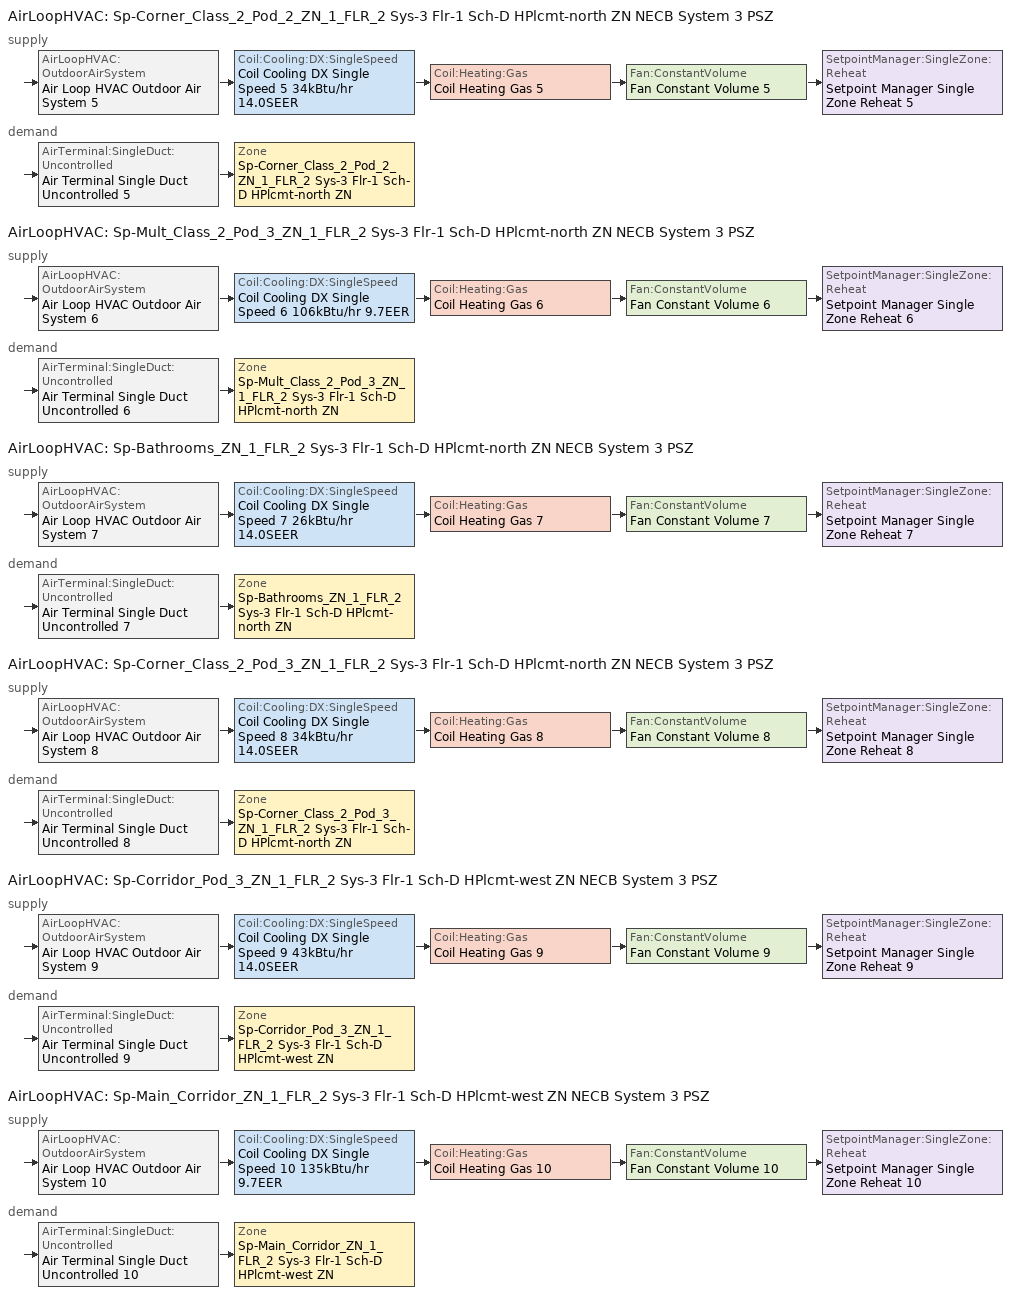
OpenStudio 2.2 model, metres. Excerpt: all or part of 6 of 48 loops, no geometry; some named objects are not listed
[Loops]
AirLoopHVAC 'Sp-Corner_Class_2_Pod_2_ZN_1_FLR_2 Sys-3 Flr-1 Sch-D HPlcmt-north ZN NECB System 3 PSZ'
 supply: AirLoopHVAC:OutdoorAirSystem 'Air Loop HVAC Outdoor Air System 5' > Coil:Cooling:DX:SingleSpeed 'Coil Cooling DX Single Speed 5 34kBtu/hr 14.0SEER' > Coil:Heating:Gas 'Coil Heating Gas 5' > Fan:ConstantVolume 'Fan Constant Volume 5' > SetpointManager:SingleZone:Reheat 'Setpoint Manager Single Zone Reheat 5'
 demand: AirTerminal:SingleDuct:Uncontrolled 'Air Terminal Single Duct Uncontrolled 5' > Zone 'Sp-Corner_Class_2_Pod_2_ZN_1_FLR_2 Sys-3 Flr-1 Sch-D HPlcmt-north ZN'
AirLoopHVAC 'Sp-Mult_Class_2_Pod_3_ZN_1_FLR_2 Sys-3 Flr-1 Sch-D HPlcmt-north ZN NECB System 3 PSZ'
 supply: AirLoopHVAC:OutdoorAirSystem 'Air Loop HVAC Outdoor Air System 6' > Coil:Cooling:DX:SingleSpeed 'Coil Cooling DX Single Speed 6 106kBtu/hr 9.7EER' > Coil:Heating:Gas 'Coil Heating Gas 6' > Fan:ConstantVolume 'Fan Constant Volume 6' > SetpointManager:SingleZone:Reheat 'Setpoint Manager Single Zone Reheat 6'
 demand: AirTerminal:SingleDuct:Uncontrolled 'Air Terminal Single Duct Uncontrolled 6' > Zone 'Sp-Mult_Class_2_Pod_3_ZN_1_FLR_2 Sys-3 Flr-1 Sch-D HPlcmt-north ZN'
AirLoopHVAC 'Sp-Bathrooms_ZN_1_FLR_2 Sys-3 Flr-1 Sch-D HPlcmt-north ZN NECB System 3 PSZ'
 supply: AirLoopHVAC:OutdoorAirSystem 'Air Loop HVAC Outdoor Air System 7' > Coil:Cooling:DX:SingleSpeed 'Coil Cooling DX Single Speed 7 26kBtu/hr 14.0SEER' > Coil:Heating:Gas 'Coil Heating Gas 7' > Fan:ConstantVolume 'Fan Constant Volume 7' > SetpointManager:SingleZone:Reheat 'Setpoint Manager Single Zone Reheat 7'
 demand: AirTerminal:SingleDuct:Uncontrolled 'Air Terminal Single Duct Uncontrolled 7' > Zone 'Sp-Bathrooms_ZN_1_FLR_2 Sys-3 Flr-1 Sch-D HPlcmt-north ZN'
AirLoopHVAC 'Sp-Corner_Class_2_Pod_3_ZN_1_FLR_2 Sys-3 Flr-1 Sch-D HPlcmt-north ZN NECB System 3 PSZ'
 supply: AirLoopHVAC:OutdoorAirSystem 'Air Loop HVAC Outdoor Air System 8' > Coil:Cooling:DX:SingleSpeed 'Coil Cooling DX Single Speed 8 34kBtu/hr 14.0SEER' > Coil:Heating:Gas 'Coil Heating Gas 8' > Fan:ConstantVolume 'Fan Constant Volume 8' > SetpointManager:SingleZone:Reheat 'Setpoint Manager Single Zone Reheat 8'
 demand: AirTerminal:SingleDuct:Uncontrolled 'Air Terminal Single Duct Uncontrolled 8' > Zone 'Sp-Corner_Class_2_Pod_3_ZN_1_FLR_2 Sys-3 Flr-1 Sch-D HPlcmt-north ZN'
AirLoopHVAC 'Sp-Corridor_Pod_3_ZN_1_FLR_2 Sys-3 Flr-1 Sch-D HPlcmt-west ZN NECB System 3 PSZ'
 supply: AirLoopHVAC:OutdoorAirSystem 'Air Loop HVAC Outdoor Air System 9' > Coil:Cooling:DX:SingleSpeed 'Coil Cooling DX Single Speed 9 43kBtu/hr 14.0SEER' > Coil:Heating:Gas 'Coil Heating Gas 9' > Fan:ConstantVolume 'Fan Constant Volume 9' > SetpointManager:SingleZone:Reheat 'Setpoint Manager Single Zone Reheat 9'
 demand: AirTerminal:SingleDuct:Uncontrolled 'Air Terminal Single Duct Uncontrolled 9' > Zone 'Sp-Corridor_Pod_3_ZN_1_FLR_2 Sys-3 Flr-1 Sch-D HPlcmt-west ZN'
AirLoopHVAC 'Sp-Main_Corridor_ZN_1_FLR_2 Sys-3 Flr-1 Sch-D HPlcmt-west ZN NECB System 3 PSZ'
 supply: AirLoopHVAC:OutdoorAirSystem 'Air Loop HVAC Outdoor Air System 10' > Coil:Cooling:DX:SingleSpeed 'Coil Cooling DX Single Speed 10 135kBtu/hr 9.7EER' > Coil:Heating:Gas 'Coil Heating Gas 10' > Fan:ConstantVolume 'Fan Constant Volume 10' > SetpointManager:SingleZone:Reheat 'Setpoint Manager Single Zone Reheat 10'
 demand: AirTerminal:SingleDuct:Uncontrolled 'Air Terminal Single Duct Uncontrolled 10' > Zone 'Sp-Main_Corridor_ZN_1_FLR_2 Sys-3 Flr-1 Sch-D HPlcmt-west ZN'
[Sizing:Zone] Zone Cooling Design Supply Air Temperature Input Method=SupplyAirTemperature; Zone Cooling Design Supply Air Temperature {C}=13; Zone Cooling Design Supply Air Temperature Difference {deltaC}=11.11; Zone Heating Design Supply Air Temperature Input Method=SupplyAirTemperature; Zone Heating Design Supply Air Temperature {C}=43; Zone Heating Design Supply Air Temperature Difference {deltaC}=11.11; Zone Cooling Design Supply Air Humidity Ratio {kg-H2O/kg-air}=0.0085; Zone Heating Design Supply Air Humidity Ratio {kg-H2O/kg-air}=0.008; Zone Heating Sizing Factor=1.3; Zone Cooling Sizing Factor=1.1; Cooling Design Air Flow Method=DesignDay; Heating Design Air Flow Method=DesignDay; Account for Dedicated Outdoor Air System=No; Dedicated Outdoor Air System Control Strategy=NeutralSupplyAir; Dedicated Outdoor Air Low Setpoint Temperature for Design {C}=autosize; Dedicated Outdoor Air High Setpoint Temperature for Design {C}=autosize
Sp-Corner_Class_2_Pod_2_ZN_1_FLR_2 Sys-3 Flr-1 Sch-D HPlcmt-north ZN; Sp-Mult_Class_2_Pod_3_ZN_1_FLR_2 Sys-3 Flr-1 Sch-D HPlcmt-north ZN; Sp-Bathrooms_ZN_1_FLR_2 Sys-3 Flr-1 Sch-D HPlcmt-north ZN; Sp-Corner_Class_2_Pod_3_ZN_1_FLR_2 Sys-3 Flr-1 Sch-D HPlcmt-north ZN; Sp-Corridor_Pod_3_ZN_1_FLR_2 Sys-3 Flr-1 Sch-D HPlcmt-west ZN; Sp-Main_Corridor_ZN_1_FLR_2 Sys-3 Flr-1 Sch-D HPlcmt-west ZN
[Zone equipment]
Sp-Corner_Class_2_Pod_2_ZN_1_FLR_2 Sys-3 Flr-1 Sch-D HPlcmt-north ZN: Air Terminal Single Duct Uncontrolled 5, Zone HVAC Baseboard Convective Water 5
Sp-Mult_Class_2_Pod_3_ZN_1_FLR_2 Sys-3 Flr-1 Sch-D HPlcmt-north ZN: Air Terminal Single Duct Uncontrolled 6, Zone HVAC Baseboard Convective Water 6
Sp-Bathrooms_ZN_1_FLR_2 Sys-3 Flr-1 Sch-D HPlcmt-north ZN: Air Terminal Single Duct Uncontrolled 7, Zone HVAC Baseboard Convective Water 7
Sp-Corner_Class_2_Pod_3_ZN_1_FLR_2 Sys-3 Flr-1 Sch-D HPlcmt-north ZN: Air Terminal Single Duct Uncontrolled 8, Zone HVAC Baseboard Convective Water 8
Sp-Corridor_Pod_3_ZN_1_FLR_2 Sys-3 Flr-1 Sch-D HPlcmt-west ZN: Air Terminal Single Duct Uncontrolled 9, Zone HVAC Baseboard Convective Water 9
Sp-Main_Corridor_ZN_1_FLR_2 Sys-3 Flr-1 Sch-D HPlcmt-west ZN: Air Terminal Single Duct Uncontrolled 10, Zone HVAC Baseboard Convective Water 10
[AirLoopHVAC] Design Supply Air Flow Rate {m3/s}=AutoSize
Name | Availability Schedule | Availability Manager
Sp-Corner_Class_2_Pod_2_ZN_1_FLR_2 Sys-3 Flr-1 Sch-D HPlcmt-north ZN NECB System 3 PSZ | Sp-Corner_Class_2_Pod_2_ZN_1_FLR_2 Sys-3 Flr-1 Sch-D HPlcmt-north ZN NECB System 3 PSZ Occ Sch | Availability Manager Night Cycle 14
Sp-Mult_Class_2_Pod_3_ZN_1_FLR_2 Sys-3 Flr-1 Sch-D HPlcmt-north ZN NECB System 3 PSZ | Sp-Mult_Class_2_Pod_3_ZN_1_FLR_2 Sys-3 Flr-1 Sch-D HPlcmt-north ZN NECB System 3 PSZ Occ Sch | Availability Manager Night Cycle 43
Sp-Bathrooms_ZN_1_FLR_2 Sys-3 Flr-1 Sch-D HPlcmt-north ZN NECB System 3 PSZ | Sp-Bathrooms_ZN_1_FLR_2 Sys-3 Flr-1 Sch-D HPlcmt-north ZN NECB System 3 PSZ Occ Sch | Availability Manager Night Cycle 3
Sp-Corner_Class_2_Pod_3_ZN_1_FLR_2 Sys-3 Flr-1 Sch-D HPlcmt-north ZN NECB System 3 PSZ | Sp-Corner_Class_2_Pod_3_ZN_1_FLR_2 Sys-3 Flr-1 Sch-D HPlcmt-north ZN NECB System 3 PSZ Occ Sch | Availability Manager Night Cycle 16
Sp-Corridor_Pod_3_ZN_1_FLR_2 Sys-3 Flr-1 Sch-D HPlcmt-west ZN NECB System 3 PSZ | Sp-Corridor_Pod_3_ZN_1_FLR_2 Sys-3 Flr-1 Sch-D HPlcmt-west ZN NECB System 3 PSZ Occ Sch | Availability Manager Night Cycle 22
Sp-Main_Corridor_ZN_1_FLR_2 Sys-3 Flr-1 Sch-D HPlcmt-west ZN NECB System 3 PSZ | Sp-Main_Corridor_ZN_1_FLR_2 Sys-3 Flr-1 Sch-D HPlcmt-west ZN NECB System 3 PSZ Occ Sch | Availability Manager Night Cycle 29
[Sizing:System] Type of Load to Size On=Sensible; Design Outdoor Air Flow Rate {m3/s}=Autosize; Minimum System Air Flow Ratio=1; Preheat Design Temperature {C}=7; Preheat Design Humidity Ratio {kg-H2O/kg-Air}=0.008; Precool Design Temperature {C}=13; Precool Design Humidity Ratio {kg-H2O/kg-Air}=0.008; Central Cooling Design Supply Air Temperature {C}=13; Central Heating Design Supply Air Temperature {C}=43; Sizing Option=NonCoincident; 100% Outdoor Air in Cooling=No; 100% Outdoor Air in Heating=No; Central Cooling Design Supply Air Humidity Ratio {kg-H2O/kg-Air}=0.0085; Central Heating Design Supply Air Humidity Ratio {kg-H2O/kg-Air}=0.008; Cooling Design Air Flow Method=DesignDay; Cooling Design Air Flow Rate {m3/s}=0; Heating Design Air Flow Method=DesignDay; Heating Design Air Flow Rate {m3/s}=0; System Outdoor Air Method=ZoneSum; Zone Maximum Outdoor Air Fraction=1; Cooling Supply Air Flow Rate Per Floor Area {m3/s-m2}=0.00996765; Cooling Fraction of Autosized Cooling Supply Air Flow Rate=1; Cooling Supply Air Flow Rate Per Unit Cooling Capacity {m3/s-W}=3.94755e-05; Heating Supply Air Flow Rate Per Floor Area {m3/s-m2}=0.00996765; Heating Fraction of Autosized Heating Supply Air Flow Rate=1; Heating Fraction of Autosized Cooling Supply Air Flow Rate=1; Heating Supply Air Flow Rate Per Unit Heating Capacity {m3/s-W}=3.15882e-05; Cooling Design Capacity Method=CoolingDesignCapacity; Cooling Design Capacity {W}=autosize; Cooling Design Capacity Per Floor Area {W/m2}=234.7; Fraction of Autosized Cooling Design Capacity=1; Heating Design Capacity Method=HeatingDesignCapacity; Heating Design Capacity {W}=autosize; Heating Design Capacity Per Floor Area {W/m2}=157; Fraction of Autosized Heating Design Capacity=1; Central Cooling Capacity Control Method=OnOff
Sp-Corner_Class_2_Pod_2_ZN_1_FLR_2 Sys-3 Flr-1 Sch-D HPlcmt-north ZN NECB System 3 PSZ; Sp-Mult_Class_2_Pod_3_ZN_1_FLR_2 Sys-3 Flr-1 Sch-D HPlcmt-north ZN NECB System 3 PSZ; Sp-Bathrooms_ZN_1_FLR_2 Sys-3 Flr-1 Sch-D HPlcmt-north ZN NECB System 3 PSZ; Sp-Corner_Class_2_Pod_3_ZN_1_FLR_2 Sys-3 Flr-1 Sch-D HPlcmt-north ZN NECB System 3 PSZ; Sp-Corridor_Pod_3_ZN_1_FLR_2 Sys-3 Flr-1 Sch-D HPlcmt-west ZN NECB System 3 PSZ; Sp-Main_Corridor_ZN_1_FLR_2 Sys-3 Flr-1 Sch-D HPlcmt-west ZN NECB System 3 PSZ
[Fan:ConstantVolume] Availability Schedule=Always On Discrete; Fan Efficiency=0.39975; Pressure Rise {Pa}=640; Maximum Flow Rate {m3/s}=AutoSize; Motor Efficiency=0.615
Fan Constant Volume 5; Fan Constant Volume 6; Fan Constant Volume 7; Fan Constant Volume 8; Fan Constant Volume 9; Fan Constant Volume 10
[Coil:Heating:Gas] Availability Schedule=Always On Discrete; Gas Burner Efficiency=0.8; Nominal Capacity {W}=AutoSize; Parasitic Electric Load {W}=0; Parasitic Gas Load {W}=0
Coil Heating Gas 5; Coil Heating Gas 6; Coil Heating Gas 7; Coil Heating Gas 8; Coil Heating Gas 9; Coil Heating Gas 10
[Coil:Cooling:DX:SingleSpeed] Availability Schedule=Always On Discrete; Rated Total Cooling Capacity {W}=autosize; Rated Sensible Heat Ratio=autosize; Rated Air Flow Rate {m3/s}=autosize; Rated Evaporator Fan Power Per Volume Flow Rate {W/(m3/s)}=773.3; Condenser Type=AirCooled; Evaporative Condenser Effectiveness=0; Evaporative Condenser Air Flow Rate {m3/s}=Autosize; Evaporative Condenser Pump Rated Power Consumption {W}=Autosize; Crankcase Heater Capacity {W}=0; Maximum Outdoor Dry-Bulb Temperature for Crankcase Heater Operation {C}=0; Basin Heater Capacity {W/K}=0; Basin Heater Setpoint Temperature {C}=10
Name | Rated COP {W/W} | Total Cooling Capacity Function of Temperature Curve | Total Cooling Capacity Function of Flow Fraction Curve | Energy Input Ratio Function of Temperature Curve | Energy Input Ratio Function of Flow Fraction Curve | Part Load Fraction Correlation Curve
Coil Cooling DX Single Speed 5 34kBtu/hr 14.0SEER | 3.8248 | DXCOOL-NECB2011-REF-CAPFT 41 | DXCOOL-NECB2011-REF-CAPFFLOW 41 | DXCOOL-NECB2011-REF-COOLEIRFT 41 | DXCOOL-NECB2011-REF-COOLEIRFFLOW 41 | DXCOOL-NECB2011-REF-COOLPLFFPLR 41
Coil Cooling DX Single Speed 6 106kBtu/hr 9.7EER | 3.35922 | DXCOOL-NECB2011-REF-CAPFT 42 | DXCOOL-NECB2011-REF-CAPFFLOW 42 | DXCOOL-NECB2011-REF-COOLEIRFT 42 | DXCOOL-NECB2011-REF-COOLEIRFFLOW 42 | DXCOOL-NECB2011-REF-COOLPLFFPLR 42
Coil Cooling DX Single Speed 7 26kBtu/hr 14.0SEER | 3.8248 | DXCOOL-NECB2011-REF-CAPFT 43 | DXCOOL-NECB2011-REF-CAPFFLOW 43 | DXCOOL-NECB2011-REF-COOLEIRFT 43 | DXCOOL-NECB2011-REF-COOLEIRFFLOW 43 | DXCOOL-NECB2011-REF-COOLPLFFPLR 43
Coil Cooling DX Single Speed 8 34kBtu/hr 14.0SEER | 3.8248 | DXCOOL-NECB2011-REF-CAPFT 44 | DXCOOL-NECB2011-REF-CAPFFLOW 44 | DXCOOL-NECB2011-REF-COOLEIRFT 44 | DXCOOL-NECB2011-REF-COOLEIRFFLOW 44 | DXCOOL-NECB2011-REF-COOLPLFFPLR 44
Coil Cooling DX Single Speed 9 43kBtu/hr 14.0SEER | 3.8248 | DXCOOL-NECB2011-REF-CAPFT 45 | DXCOOL-NECB2011-REF-CAPFFLOW 45 | DXCOOL-NECB2011-REF-COOLEIRFT 45 | DXCOOL-NECB2011-REF-COOLEIRFFLOW 45 | DXCOOL-NECB2011-REF-COOLPLFFPLR 45
Coil Cooling DX Single Speed 10 135kBtu/hr 9.7EER | 3.38109 | DXCOOL-NECB2011-REF-CAPFT 1 | DXCOOL-NECB2011-REF-CAPFFLOW 1 | DXCOOL-NECB2011-REF-COOLEIRFT 1 | DXCOOL-NECB2011-REF-COOLEIRFFLOW 1 | DXCOOL-NECB2011-REF-COOLPLFFPLR 1
[Controller:OutdoorAir] Minimum Outdoor Air Flow Rate {m3/s}=0; Maximum Outdoor Air Flow Rate {m3/s}=Autosize; Economizer Control Action Type=ModulateFlow; Lockout Type=NoLockout; Minimum Limit Type=FixedMinimum; High Humidity Control=No; Heat Recovery Bypass Control Type=BypassWhenWithinEconomizerLimits
Name | Economizer Control Type | Economizer Maximum Limit Dry-Bulb Temperature {C} | Economizer Maximum Limit Enthalpy {J/kg} | Economizer Minimum Limit Dry-Bulb Temperature {C} | Minimum Outdoor Air Schedule | Controller Mechanical Ventilation
Controller Outdoor Air 5 | NoEconomizer | 28 | 64000 | -100 | Sp-Corner_Class_2_Pod_2_ZN_1_FLR_2 Sys-3 Flr-1 Sch-D HPlcmt-north ZN NECB System 3 PSZ Occ Sch | Controller Mechanical Ventilation 5
Controller Outdoor Air 6 | DifferentialEnthalpy |  |  |  | Sp-Mult_Class_2_Pod_3_ZN_1_FLR_2 Sys-3 Flr-1 Sch-D HPlcmt-north ZN NECB System 3 PSZ Occ Sch | Controller Mechanical Ventilation 6
Controller Outdoor Air 7 | NoEconomizer | 28 | 64000 | -100 | Sp-Bathrooms_ZN_1_FLR_2 Sys-3 Flr-1 Sch-D HPlcmt-north ZN NECB System 3 PSZ Occ Sch | Controller Mechanical Ventilation 7
Controller Outdoor Air 8 | NoEconomizer | 28 | 64000 | -100 | Sp-Corner_Class_2_Pod_3_ZN_1_FLR_2 Sys-3 Flr-1 Sch-D HPlcmt-north ZN NECB System 3 PSZ Occ Sch | Controller Mechanical Ventilation 8
Controller Outdoor Air 9 | NoEconomizer | 28 | 64000 | -100 | Sp-Corridor_Pod_3_ZN_1_FLR_2 Sys-3 Flr-1 Sch-D HPlcmt-west ZN NECB System 3 PSZ Occ Sch | Controller Mechanical Ventilation 9
Controller Outdoor Air 10 | DifferentialEnthalpy |  |  |  | Sp-Main_Corridor_ZN_1_FLR_2 Sys-3 Flr-1 Sch-D HPlcmt-west ZN NECB System 3 PSZ Occ Sch | Controller Mechanical Ventilation 10
[Controller:MechanicalVentilation] Availability Schedule=Always On Discrete; System Outdoor Air Method=ZoneSum
Controller Mechanical Ventilation 5; Controller Mechanical Ventilation 6; Controller Mechanical Ventilation 7; Controller Mechanical Ventilation 8; Controller Mechanical Ventilation 9; Controller Mechanical Ventilation 10
[AirLoopHVAC:OutdoorAirSystem]
Name | Controller
Air Loop HVAC Outdoor Air System 5 | Controller Outdoor Air 5
Air Loop HVAC Outdoor Air System 6 | Controller Outdoor Air 6
Air Loop HVAC Outdoor Air System 7 | Controller Outdoor Air 7
Air Loop HVAC Outdoor Air System 8 | Controller Outdoor Air 8
Air Loop HVAC Outdoor Air System 9 | Controller Outdoor Air 9
Air Loop HVAC Outdoor Air System 10 | Controller Outdoor Air 10
[SetpointManager:SingleZone:Reheat] Minimum Supply Air Temperature {C}=13; Maximum Supply Air Temperature {C}=43
Name | Control Zone
Setpoint Manager Single Zone Reheat 5 | Sp-Corner_Class_2_Pod_2_ZN_1_FLR_2 Sys-3 Flr-1 Sch-D HPlcmt-north ZN
Setpoint Manager Single Zone Reheat 6 | Sp-Mult_Class_2_Pod_3_ZN_1_FLR_2 Sys-3 Flr-1 Sch-D HPlcmt-north ZN
Setpoint Manager Single Zone Reheat 7 | Sp-Bathrooms_ZN_1_FLR_2 Sys-3 Flr-1 Sch-D HPlcmt-north ZN
Setpoint Manager Single Zone Reheat 8 | Sp-Corner_Class_2_Pod_3_ZN_1_FLR_2 Sys-3 Flr-1 Sch-D HPlcmt-north ZN
Setpoint Manager Single Zone Reheat 9 | Sp-Corridor_Pod_3_ZN_1_FLR_2 Sys-3 Flr-1 Sch-D HPlcmt-west ZN
Setpoint Manager Single Zone Reheat 10 | Sp-Main_Corridor_ZN_1_FLR_2 Sys-3 Flr-1 Sch-D HPlcmt-west ZN
[AirTerminal:SingleDuct:Uncontrolled] Availability Schedule=Always On Discrete; Maximum Air Flow Rate {m3/s}=AutoSize
Air Terminal Single Duct Uncontrolled 5; Air Terminal Single Duct Uncontrolled 6; Air Terminal Single Duct Uncontrolled 7; Air Terminal Single Duct Uncontrolled 8; Air Terminal Single Duct Uncontrolled 9; Air Terminal Single Duct Uncontrolled 10
[AvailabilityManager:NightCycle] Control Type=CycleOnAny; Thermostat Tolerance {deltaC}=1; Cycling Run Time {s}=3600
Availability Manager Night Cycle 3; Availability Manager Night Cycle 14; Availability Manager Night Cycle 16; Availability Manager Night Cycle 22; Availability Manager Night Cycle 29; Availability Manager Night Cycle 43
[Schedule:Ruleset]
Name | Default Day Schedule | Summer Design Day Schedule | Winter Design Day Schedule
Sp-Bathrooms_ZN_1_FLR_2 Sys-3 Flr-1 Sch-D HPlcmt-north ZN NECB System 3 PSZ Occ Sch | Sp-Bathrooms_ZN_1_FLR_2 Sys-3 Flr-1 Sch-D HPlcmt-north ZN NECB System 3 PSZ Occ Sch Default | Sp-Bathrooms_ZN_1_FLR_2 Sys-3 Flr-1 Sch-D HPlcmt-north ZN NECB System 3 PSZ Occ Sch Summer Design Day | Sp-Bathrooms_ZN_1_FLR_2 Sys-3 Flr-1 Sch-D HPlcmt-north ZN NECB System 3 PSZ Occ Sch Winter Design Day
Sp-Corner_Class_2_Pod_2_ZN_1_FLR_2 Sys-3 Flr-1 Sch-D HPlcmt-north ZN NECB System 3 PSZ Occ Sch | Sp-Corner_Class_2_Pod_2_ZN_1_FLR_2 Sys-3 Flr-1 Sch-D HPlcmt-north ZN NECB System 3 PSZ Occ Sch Default | Sp-Corner_Class_2_Pod_2_ZN_1_FLR_2 Sys-3 Flr-1 Sch-D HPlcmt-north ZN NECB System 3 PSZ Occ Sch Summer Design Day | Sp-Corner_Class_2_Pod_2_ZN_1_FLR_2 Sys-3 Flr-1 Sch-D HPlcmt-north ZN NECB System 3 PSZ Occ Sch Winter Design Day
Sp-Corner_Class_2_Pod_3_ZN_1_FLR_2 Sys-3 Flr-1 Sch-D HPlcmt-north ZN NECB System 3 PSZ Occ Sch | Sp-Corner_Class_2_Pod_3_ZN_1_FLR_2 Sys-3 Flr-1 Sch-D HPlcmt-north ZN NECB System 3 PSZ Occ Sch Default | Sp-Corner_Class_2_Pod_3_ZN_1_FLR_2 Sys-3 Flr-1 Sch-D HPlcmt-north ZN NECB System 3 PSZ Occ Sch Summer Design Day | Sp-Corner_Class_2_Pod_3_ZN_1_FLR_2 Sys-3 Flr-1 Sch-D HPlcmt-north ZN NECB System 3 PSZ Occ Sch Winter Design Day
Sp-Corridor_Pod_3_ZN_1_FLR_2 Sys-3 Flr-1 Sch-D HPlcmt-west ZN NECB System 3 PSZ Occ Sch | Sp-Corridor_Pod_3_ZN_1_FLR_2 Sys-3 Flr-1 Sch-D HPlcmt-west ZN NECB System 3 PSZ Occ Sch Default | Sp-Corridor_Pod_3_ZN_1_FLR_2 Sys-3 Flr-1 Sch-D HPlcmt-west ZN NECB System 3 PSZ Occ Sch Summer Design Day | Sp-Corridor_Pod_3_ZN_1_FLR_2 Sys-3 Flr-1 Sch-D HPlcmt-west ZN NECB System 3 PSZ Occ Sch Winter Design Day
Sp-Main_Corridor_ZN_1_FLR_2 Sys-3 Flr-1 Sch-D HPlcmt-west ZN NECB System 3 PSZ Occ Sch | Sp-Main_Corridor_ZN_1_FLR_2 Sys-3 Flr-1 Sch-D HPlcmt-west ZN NECB System 3 PSZ Occ Sch Default | Sp-Main_Corridor_ZN_1_FLR_2 Sys-3 Flr-1 Sch-D HPlcmt-west ZN NECB System 3 PSZ Occ Sch Summer Design Day | Sp-Main_Corridor_ZN_1_FLR_2 Sys-3 Flr-1 Sch-D HPlcmt-west ZN NECB System 3 PSZ Occ Sch Winter Design Day
Sp-Mult_Class_2_Pod_3_ZN_1_FLR_2 Sys-3 Flr-1 Sch-D HPlcmt-north ZN NECB System 3 PSZ Occ Sch | Sp-Mult_Class_2_Pod_3_ZN_1_FLR_2 Sys-3 Flr-1 Sch-D HPlcmt-north ZN NECB System 3 PSZ Occ Sch Default | Sp-Mult_Class_2_Pod_3_ZN_1_FLR_2 Sys-3 Flr-1 Sch-D HPlcmt-north ZN NECB System 3 PSZ Occ Sch Summer Design Day | Sp-Mult_Class_2_Pod_3_ZN_1_FLR_2 Sys-3 Flr-1 Sch-D HPlcmt-north ZN NECB System 3 PSZ Occ Sch Winter Design Day
[Schedule:Day]
Sp-Bathrooms_ZN_1_FLR_2 Sys-3 Flr-1 Sch-D HPlcmt-north ZN NECB System 3 PSZ Occ Sch Default; Sp-Bathrooms_ZN_1_FLR_2 Sys-3 Flr-1 Sch-D HPlcmt-north ZN NECB System 3 PSZ Occ Sch Winter Design Day; Sp-Bathrooms_ZN_1_FLR_2 Sys-3 Flr-1 Sch-D HPlcmt-north ZN NECB System 3 PSZ Occ Sch Summer Design Day; Sp-Corner_Class_2_Pod_2_ZN_1_FLR_2 Sys-3 Flr-1 Sch-D HPlcmt-north ZN NECB System 3 PSZ Occ Sch Default; Sp-Corner_Class_2_Pod_2_ZN_1_FLR_2 Sys-3 Flr-1 Sch-D HPlcmt-north ZN NECB System 3 PSZ Occ Sch Winter Design Day; Sp-Corner_Class_2_Pod_2_ZN_1_FLR_2 Sys-3 Flr-1 Sch-D HPlcmt-north ZN NECB System 3 PSZ Occ Sch Summer Design Day; Sp-Corner_Class_2_Pod_3_ZN_1_FLR_2 Sys-3 Flr-1 Sch-D HPlcmt-north ZN NECB System 3 PSZ Occ Sch Default; Sp-Corner_Class_2_Pod_3_ZN_1_FLR_2 Sys-3 Flr-1 Sch-D HPlcmt-north ZN NECB System 3 PSZ Occ Sch Winter Design Day; Sp-Corner_Class_2_Pod_3_ZN_1_FLR_2 Sys-3 Flr-1 Sch-D HPlcmt-north ZN NECB System 3 PSZ Occ Sch Summer Design Day; Sp-Corridor_Pod_3_ZN_1_FLR_2 Sys-3 Flr-1 Sch-D HPlcmt-west ZN NECB System 3 PSZ Occ Sch Default; Sp-Corridor_Pod_3_ZN_1_FLR_2 Sys-3 Flr-1 Sch-D HPlcmt-west ZN NECB System 3 PSZ Occ Sch Winter Design Day; Sp-Corridor_Pod_3_ZN_1_FLR_2 Sys-3 Flr-1 Sch-D HPlcmt-west ZN NECB System 3 PSZ Occ Sch Summer Design Day; Sp-Main_Corridor_ZN_1_FLR_2 Sys-3 Flr-1 Sch-D HPlcmt-west ZN NECB System 3 PSZ Occ Sch Default; Sp-Main_Corridor_ZN_1_FLR_2 Sys-3 Flr-1 Sch-D HPlcmt-west ZN NECB System 3 PSZ Occ Sch Winter Design Day; Sp-Main_Corridor_ZN_1_FLR_2 Sys-3 Flr-1 Sch-D HPlcmt-west ZN NECB System 3 PSZ Occ Sch Summer Design Day; Sp-Mult_Class_2_Pod_3_ZN_1_FLR_2 Sys-3 Flr-1 Sch-D HPlcmt-north ZN NECB System 3 PSZ Occ Sch Default; Sp-Mult_Class_2_Pod_3_ZN_1_FLR_2 Sys-3 Flr-1 Sch-D HPlcmt-north ZN NECB System 3 PSZ Occ Sch Winter Design Day; Sp-Mult_Class_2_Pod_3_ZN_1_FLR_2 Sys-3 Flr-1 Sch-D HPlcmt-north ZN NECB System 3 PSZ Occ Sch Summer Design Day: 24, 0, 1
Sp-Bathrooms_ZN_1_FLR_2 Sys-3 Flr-1 Sch-D HPlcmt-north ZN NECB System 3 PSZ Occ Sch Monday; Sp-Bathrooms_ZN_1_FLR_2 Sys-3 Flr-1 Sch-D HPlcmt-north ZN NECB System 3 PSZ Occ Sch Tuesday; Sp-Bathrooms_ZN_1_FLR_2 Sys-3 Flr-1 Sch-D HPlcmt-north ZN NECB System 3 PSZ Occ Sch Wednesday; Sp-Bathrooms_ZN_1_FLR_2 Sys-3 Flr-1 Sch-D HPlcmt-north ZN NECB System 3 PSZ Occ Sch Thursday; Sp-Bathrooms_ZN_1_FLR_2 Sys-3 Flr-1 Sch-D HPlcmt-north ZN NECB System 3 PSZ Occ Sch Friday; Sp-Corner_Class_2_Pod_2_ZN_1_FLR_2 Sys-3 Flr-1 Sch-D HPlcmt-north ZN NECB System 3 PSZ Occ Sch Monday; Sp-Corner_Class_2_Pod_2_ZN_1_FLR_2 Sys-3 Flr-1 Sch-D HPlcmt-north ZN NECB System 3 PSZ Occ Sch Tuesday; Sp-Corner_Class_2_Pod_2_ZN_1_FLR_2 Sys-3 Flr-1 Sch-D HPlcmt-north ZN NECB System 3 PSZ Occ Sch Wednesday; Sp-Corner_Class_2_Pod_2_ZN_1_FLR_2 Sys-3 Flr-1 Sch-D HPlcmt-north ZN NECB System 3 PSZ Occ Sch Thursday; Sp-Corner_Class_2_Pod_2_ZN_1_FLR_2 Sys-3 Flr-1 Sch-D HPlcmt-north ZN NECB System 3 PSZ Occ Sch Friday; Sp-Corner_Class_2_Pod_3_ZN_1_FLR_2 Sys-3 Flr-1 Sch-D HPlcmt-north ZN NECB System 3 PSZ Occ Sch Monday; Sp-Corner_Class_2_Pod_3_ZN_1_FLR_2 Sys-3 Flr-1 Sch-D HPlcmt-north ZN NECB System 3 PSZ Occ Sch Tuesday; Sp-Corner_Class_2_Pod_3_ZN_1_FLR_2 Sys-3 Flr-1 Sch-D HPlcmt-north ZN NECB System 3 PSZ Occ Sch Wednesday; Sp-Corner_Class_2_Pod_3_ZN_1_FLR_2 Sys-3 Flr-1 Sch-D HPlcmt-north ZN NECB System 3 PSZ Occ Sch Thursday; Sp-Corner_Class_2_Pod_3_ZN_1_FLR_2 Sys-3 Flr-1 Sch-D HPlcmt-north ZN NECB System 3 PSZ Occ Sch Friday; Sp-Corridor_Pod_3_ZN_1_FLR_2 Sys-3 Flr-1 Sch-D HPlcmt-west ZN NECB System 3 PSZ Occ Sch Monday; Sp-Corridor_Pod_3_ZN_1_FLR_2 Sys-3 Flr-1 Sch-D HPlcmt-west ZN NECB System 3 PSZ Occ Sch Tuesday; Sp-Corridor_Pod_3_ZN_1_FLR_2 Sys-3 Flr-1 Sch-D HPlcmt-west ZN NECB System 3 PSZ Occ Sch Wednesday; Sp-Corridor_Pod_3_ZN_1_FLR_2 Sys-3 Flr-1 Sch-D HPlcmt-west ZN NECB System 3 PSZ Occ Sch Thursday; Sp-Corridor_Pod_3_ZN_1_FLR_2 Sys-3 Flr-1 Sch-D HPlcmt-west ZN NECB System 3 PSZ Occ Sch Friday; Sp-Main_Corridor_ZN_1_FLR_2 Sys-3 Flr-1 Sch-D HPlcmt-west ZN NECB System 3 PSZ Occ Sch Monday; Sp-Main_Corridor_ZN_1_FLR_2 Sys-3 Flr-1 Sch-D HPlcmt-west ZN NECB System 3 PSZ Occ Sch Tuesday; Sp-Main_Corridor_ZN_1_FLR_2 Sys-3 Flr-1 Sch-D HPlcmt-west ZN NECB System 3 PSZ Occ Sch Wednesday; Sp-Main_Corridor_ZN_1_FLR_2 Sys-3 Flr-1 Sch-D HPlcmt-west ZN NECB System 3 PSZ Occ Sch Thursday; Sp-Main_Corridor_ZN_1_FLR_2 Sys-3 Flr-1 Sch-D HPlcmt-west ZN NECB System 3 PSZ Occ Sch Friday; Sp-Mult_Class_2_Pod_3_ZN_1_FLR_2 Sys-3 Flr-1 Sch-D HPlcmt-north ZN NECB System 3 PSZ Occ Sch Monday; Sp-Mult_Class_2_Pod_3_ZN_1_FLR_2 Sys-3 Flr-1 Sch-D HPlcmt-north ZN NECB System 3 PSZ Occ Sch Tuesday; Sp-Mult_Class_2_Pod_3_ZN_1_FLR_2 Sys-3 Flr-1 Sch-D HPlcmt-north ZN NECB System 3 PSZ Occ Sch Wednesday; Sp-Mult_Class_2_Pod_3_ZN_1_FLR_2 Sys-3 Flr-1 Sch-D HPlcmt-north ZN NECB System 3 PSZ Occ Sch Thursday; Sp-Mult_Class_2_Pod_3_ZN_1_FLR_2 Sys-3 Flr-1 Sch-D HPlcmt-north ZN NECB System 3 PSZ Occ Sch Friday: 9, 0, 0, 18, 0, 1, 19, 0, 0, 22, 0, 1, 24, 0, 0
Sp-Bathrooms_ZN_1_FLR_2 Sys-3 Flr-1 Sch-D HPlcmt-north ZN NECB System 3 PSZ Occ Sch Saturday; Sp-Bathrooms_ZN_1_FLR_2 Sys-3 Flr-1 Sch-D HPlcmt-north ZN NECB System 3 PSZ Occ Sch Sunday; Sp-Corner_Class_2_Pod_2_ZN_1_FLR_2 Sys-3 Flr-1 Sch-D HPlcmt-north ZN NECB System 3 PSZ Occ Sch Saturday; Sp-Corner_Class_2_Pod_2_ZN_1_FLR_2 Sys-3 Flr-1 Sch-D HPlcmt-north ZN NECB System 3 PSZ Occ Sch Sunday; Sp-Corner_Class_2_Pod_3_ZN_1_FLR_2 Sys-3 Flr-1 Sch-D HPlcmt-north ZN NECB System 3 PSZ Occ Sch Saturday; Sp-Corner_Class_2_Pod_3_ZN_1_FLR_2 Sys-3 Flr-1 Sch-D HPlcmt-north ZN NECB System 3 PSZ Occ Sch Sunday; Sp-Corridor_Pod_3_ZN_1_FLR_2 Sys-3 Flr-1 Sch-D HPlcmt-west ZN NECB System 3 PSZ Occ Sch Saturday; Sp-Corridor_Pod_3_ZN_1_FLR_2 Sys-3 Flr-1 Sch-D HPlcmt-west ZN NECB System 3 PSZ Occ Sch Sunday; Sp-Main_Corridor_ZN_1_FLR_2 Sys-3 Flr-1 Sch-D HPlcmt-west ZN NECB System 3 PSZ Occ Sch Saturday; Sp-Main_Corridor_ZN_1_FLR_2 Sys-3 Flr-1 Sch-D HPlcmt-west ZN NECB System 3 PSZ Occ Sch Sunday; Sp-Mult_Class_2_Pod_3_ZN_1_FLR_2 Sys-3 Flr-1 Sch-D HPlcmt-north ZN NECB System 3 PSZ Occ Sch Saturday; Sp-Mult_Class_2_Pod_3_ZN_1_FLR_2 Sys-3 Flr-1 Sch-D HPlcmt-north ZN NECB System 3 PSZ Occ Sch Sunday: 24, 0, 0
[Schedule:Rule] Date Specification Type=DateRange; Start Month=1; Start Day=1; End Month=12
Name | Schedule Ruleset | Rule Order | Day Schedule | Apply Monday | End Day | Apply Tuesday | Apply Wednesday | Apply Thursday | Apply Friday | Apply Saturday | Apply Sunday
Sp-Bathrooms_ZN_1_FLR_2 Sys-3 Flr-1 Sch-D HPlcmt-north ZN NECB System 3 PSZ Occ Sch Monday Rule | Sp-Bathrooms_ZN_1_FLR_2 Sys-3 Flr-1 Sch-D HPlcmt-north ZN NECB System 3 PSZ Occ Sch | 6 | Sp-Bathrooms_ZN_1_FLR_2 Sys-3 Flr-1 Sch-D HPlcmt-north ZN NECB System 3 PSZ Occ Sch Monday | Yes | 25
Sp-Bathrooms_ZN_1_FLR_2 Sys-3 Flr-1 Sch-D HPlcmt-north ZN NECB System 3 PSZ Occ Sch Tuesday Rule | Sp-Bathrooms_ZN_1_FLR_2 Sys-3 Flr-1 Sch-D HPlcmt-north ZN NECB System 3 PSZ Occ Sch | 5 | Sp-Bathrooms_ZN_1_FLR_2 Sys-3 Flr-1 Sch-D HPlcmt-north ZN NECB System 3 PSZ Occ Sch Tuesday |  | 26 | Yes
Sp-Bathrooms_ZN_1_FLR_2 Sys-3 Flr-1 Sch-D HPlcmt-north ZN NECB System 3 PSZ Occ Sch Wednesday Rule | Sp-Bathrooms_ZN_1_FLR_2 Sys-3 Flr-1 Sch-D HPlcmt-north ZN NECB System 3 PSZ Occ Sch | 4 | Sp-Bathrooms_ZN_1_FLR_2 Sys-3 Flr-1 Sch-D HPlcmt-north ZN NECB System 3 PSZ Occ Sch Wednesday |  | 27 |  | Yes
Sp-Bathrooms_ZN_1_FLR_2 Sys-3 Flr-1 Sch-D HPlcmt-north ZN NECB System 3 PSZ Occ Sch Thursday Rule | Sp-Bathrooms_ZN_1_FLR_2 Sys-3 Flr-1 Sch-D HPlcmt-north ZN NECB System 3 PSZ Occ Sch | 3 | Sp-Bathrooms_ZN_1_FLR_2 Sys-3 Flr-1 Sch-D HPlcmt-north ZN NECB System 3 PSZ Occ Sch Thursday |  | 28 |  |  | Yes
Sp-Bathrooms_ZN_1_FLR_2 Sys-3 Flr-1 Sch-D HPlcmt-north ZN NECB System 3 PSZ Occ Sch Friday Rule | Sp-Bathrooms_ZN_1_FLR_2 Sys-3 Flr-1 Sch-D HPlcmt-north ZN NECB System 3 PSZ Occ Sch | 2 | Sp-Bathrooms_ZN_1_FLR_2 Sys-3 Flr-1 Sch-D HPlcmt-north ZN NECB System 3 PSZ Occ Sch Friday |  | 29 |  |  |  | Yes
Sp-Bathrooms_ZN_1_FLR_2 Sys-3 Flr-1 Sch-D HPlcmt-north ZN NECB System 3 PSZ Occ Sch Saturday Rule | Sp-Bathrooms_ZN_1_FLR_2 Sys-3 Flr-1 Sch-D HPlcmt-north ZN NECB System 3 PSZ Occ Sch | 1 | Sp-Bathrooms_ZN_1_FLR_2 Sys-3 Flr-1 Sch-D HPlcmt-north ZN NECB System 3 PSZ Occ Sch Saturday |  | 30 |  |  |  |  | Yes
Sp-Bathrooms_ZN_1_FLR_2 Sys-3 Flr-1 Sch-D HPlcmt-north ZN NECB System 3 PSZ Occ Sch Sunday Rule | Sp-Bathrooms_ZN_1_FLR_2 Sys-3 Flr-1 Sch-D HPlcmt-north ZN NECB System 3 PSZ Occ Sch | 0 | Sp-Bathrooms_ZN_1_FLR_2 Sys-3 Flr-1 Sch-D HPlcmt-north ZN NECB System 3 PSZ Occ Sch Sunday |  | 31 |  |  |  |  |  | Yes
Sp-Corner_Class_2_Pod_2_ZN_1_FLR_2 Sys-3 Flr-1 Sch-D HPlcmt-north ZN NECB System 3 PSZ Occ Sch Monday Rule | Sp-Corner_Class_2_Pod_2_ZN_1_FLR_2 Sys-3 Flr-1 Sch-D HPlcmt-north ZN NECB System 3 PSZ Occ Sch | 6 | Sp-Corner_Class_2_Pod_2_ZN_1_FLR_2 Sys-3 Flr-1 Sch-D HPlcmt-north ZN NECB System 3 PSZ Occ Sch Monday | Yes | 25
Sp-Corner_Class_2_Pod_2_ZN_1_FLR_2 Sys-3 Flr-1 Sch-D HPlcmt-north ZN NECB System 3 PSZ Occ Sch Tuesday Rule | Sp-Corner_Class_2_Pod_2_ZN_1_FLR_2 Sys-3 Flr-1 Sch-D HPlcmt-north ZN NECB System 3 PSZ Occ Sch | 5 | Sp-Corner_Class_2_Pod_2_ZN_1_FLR_2 Sys-3 Flr-1 Sch-D HPlcmt-north ZN NECB System 3 PSZ Occ Sch Tuesday |  | 26 | Yes
Sp-Corner_Class_2_Pod_2_ZN_1_FLR_2 Sys-3 Flr-1 Sch-D HPlcmt-north ZN NECB System 3 PSZ Occ Sch Wednesday Rule | Sp-Corner_Class_2_Pod_2_ZN_1_FLR_2 Sys-3 Flr-1 Sch-D HPlcmt-north ZN NECB System 3 PSZ Occ Sch | 4 | Sp-Corner_Class_2_Pod_2_ZN_1_FLR_2 Sys-3 Flr-1 Sch-D HPlcmt-north ZN NECB System 3 PSZ Occ Sch Wednesday |  | 27 |  | Yes
Sp-Corner_Class_2_Pod_2_ZN_1_FLR_2 Sys-3 Flr-1 Sch-D HPlcmt-north ZN NECB System 3 PSZ Occ Sch Thursday Rule | Sp-Corner_Class_2_Pod_2_ZN_1_FLR_2 Sys-3 Flr-1 Sch-D HPlcmt-north ZN NECB System 3 PSZ Occ Sch | 3 | Sp-Corner_Class_2_Pod_2_ZN_1_FLR_2 Sys-3 Flr-1 Sch-D HPlcmt-north ZN NECB System 3 PSZ Occ Sch Thursday |  | 28 |  |  | Yes
Sp-Corner_Class_2_Pod_2_ZN_1_FLR_2 Sys-3 Flr-1 Sch-D HPlcmt-north ZN NECB System 3 PSZ Occ Sch Friday Rule | Sp-Corner_Class_2_Pod_2_ZN_1_FLR_2 Sys-3 Flr-1 Sch-D HPlcmt-north ZN NECB System 3 PSZ Occ Sch | 2 | Sp-Corner_Class_2_Pod_2_ZN_1_FLR_2 Sys-3 Flr-1 Sch-D HPlcmt-north ZN NECB System 3 PSZ Occ Sch Friday |  | 29 |  |  |  | Yes
Sp-Corner_Class_2_Pod_2_ZN_1_FLR_2 Sys-3 Flr-1 Sch-D HPlcmt-north ZN NECB System 3 PSZ Occ Sch Saturday Rule | Sp-Corner_Class_2_Pod_2_ZN_1_FLR_2 Sys-3 Flr-1 Sch-D HPlcmt-north ZN NECB System 3 PSZ Occ Sch | 1 | Sp-Corner_Class_2_Pod_2_ZN_1_FLR_2 Sys-3 Flr-1 Sch-D HPlcmt-north ZN NECB System 3 PSZ Occ Sch Saturday |  | 30 |  |  |  |  | Yes
Sp-Corner_Class_2_Pod_2_ZN_1_FLR_2 Sys-3 Flr-1 Sch-D HPlcmt-north ZN NECB System 3 PSZ Occ Sch Sunday Rule | Sp-Corner_Class_2_Pod_2_ZN_1_FLR_2 Sys-3 Flr-1 Sch-D HPlcmt-north ZN NECB System 3 PSZ Occ Sch | 0 | Sp-Corner_Class_2_Pod_2_ZN_1_FLR_2 Sys-3 Flr-1 Sch-D HPlcmt-north ZN NECB System 3 PSZ Occ Sch Sunday |  | 31 |  |  |  |  |  | Yes
Sp-Corner_Class_2_Pod_3_ZN_1_FLR_2 Sys-3 Flr-1 Sch-D HPlcmt-north ZN NECB System 3 PSZ Occ Sch Monday Rule | Sp-Corner_Class_2_Pod_3_ZN_1_FLR_2 Sys-3 Flr-1 Sch-D HPlcmt-north ZN NECB System 3 PSZ Occ Sch | 6 | Sp-Corner_Class_2_Pod_3_ZN_1_FLR_2 Sys-3 Flr-1 Sch-D HPlcmt-north ZN NECB System 3 PSZ Occ Sch Monday | Yes | 25
Sp-Corner_Class_2_Pod_3_ZN_1_FLR_2 Sys-3 Flr-1 Sch-D HPlcmt-north ZN NECB System 3 PSZ Occ Sch Tuesday Rule | Sp-Corner_Class_2_Pod_3_ZN_1_FLR_2 Sys-3 Flr-1 Sch-D HPlcmt-north ZN NECB System 3 PSZ Occ Sch | 5 | Sp-Corner_Class_2_Pod_3_ZN_1_FLR_2 Sys-3 Flr-1 Sch-D HPlcmt-north ZN NECB System 3 PSZ Occ Sch Tuesday |  | 26 | Yes
Sp-Corner_Class_2_Pod_3_ZN_1_FLR_2 Sys-3 Flr-1 Sch-D HPlcmt-north ZN NECB System 3 PSZ Occ Sch Wednesday Rule | Sp-Corner_Class_2_Pod_3_ZN_1_FLR_2 Sys-3 Flr-1 Sch-D HPlcmt-north ZN NECB System 3 PSZ Occ Sch | 4 | Sp-Corner_Class_2_Pod_3_ZN_1_FLR_2 Sys-3 Flr-1 Sch-D HPlcmt-north ZN NECB System 3 PSZ Occ Sch Wednesday |  | 27 |  | Yes
Sp-Corner_Class_2_Pod_3_ZN_1_FLR_2 Sys-3 Flr-1 Sch-D HPlcmt-north ZN NECB System 3 PSZ Occ Sch Thursday Rule | Sp-Corner_Class_2_Pod_3_ZN_1_FLR_2 Sys-3 Flr-1 Sch-D HPlcmt-north ZN NECB System 3 PSZ Occ Sch | 3 | Sp-Corner_Class_2_Pod_3_ZN_1_FLR_2 Sys-3 Flr-1 Sch-D HPlcmt-north ZN NECB System 3 PSZ Occ Sch Thursday |  | 28 |  |  | Yes
Sp-Corner_Class_2_Pod_3_ZN_1_FLR_2 Sys-3 Flr-1 Sch-D HPlcmt-north ZN NECB System 3 PSZ Occ Sch Friday Rule | Sp-Corner_Class_2_Pod_3_ZN_1_FLR_2 Sys-3 Flr-1 Sch-D HPlcmt-north ZN NECB System 3 PSZ Occ Sch | 2 | Sp-Corner_Class_2_Pod_3_ZN_1_FLR_2 Sys-3 Flr-1 Sch-D HPlcmt-north ZN NECB System 3 PSZ Occ Sch Friday |  | 29 |  |  |  | Yes
Sp-Corner_Class_2_Pod_3_ZN_1_FLR_2 Sys-3 Flr-1 Sch-D HPlcmt-north ZN NECB System 3 PSZ Occ Sch Saturday Rule | Sp-Corner_Class_2_Pod_3_ZN_1_FLR_2 Sys-3 Flr-1 Sch-D HPlcmt-north ZN NECB System 3 PSZ Occ Sch | 1 | Sp-Corner_Class_2_Pod_3_ZN_1_FLR_2 Sys-3 Flr-1 Sch-D HPlcmt-north ZN NECB System 3 PSZ Occ Sch Saturday |  | 30 |  |  |  |  | Yes
Sp-Corner_Class_2_Pod_3_ZN_1_FLR_2 Sys-3 Flr-1 Sch-D HPlcmt-north ZN NECB System 3 PSZ Occ Sch Sunday Rule | Sp-Corner_Class_2_Pod_3_ZN_1_FLR_2 Sys-3 Flr-1 Sch-D HPlcmt-north ZN NECB System 3 PSZ Occ Sch | 0 | Sp-Corner_Class_2_Pod_3_ZN_1_FLR_2 Sys-3 Flr-1 Sch-D HPlcmt-north ZN NECB System 3 PSZ Occ Sch Sunday |  | 31 |  |  |  |  |  | Yes
Sp-Corridor_Pod_3_ZN_1_FLR_2 Sys-3 Flr-1 Sch-D HPlcmt-west ZN NECB System 3 PSZ Occ Sch Monday Rule | Sp-Corridor_Pod_3_ZN_1_FLR_2 Sys-3 Flr-1 Sch-D HPlcmt-west ZN NECB System 3 PSZ Occ Sch | 6 | Sp-Corridor_Pod_3_ZN_1_FLR_2 Sys-3 Flr-1 Sch-D HPlcmt-west ZN NECB System 3 PSZ Occ Sch Monday | Yes | 25
Sp-Corridor_Pod_3_ZN_1_FLR_2 Sys-3 Flr-1 Sch-D HPlcmt-west ZN NECB System 3 PSZ Occ Sch Tuesday Rule | Sp-Corridor_Pod_3_ZN_1_FLR_2 Sys-3 Flr-1 Sch-D HPlcmt-west ZN NECB System 3 PSZ Occ Sch | 5 | Sp-Corridor_Pod_3_ZN_1_FLR_2 Sys-3 Flr-1 Sch-D HPlcmt-west ZN NECB System 3 PSZ Occ Sch Tuesday |  | 26 | Yes
Sp-Corridor_Pod_3_ZN_1_FLR_2 Sys-3 Flr-1 Sch-D HPlcmt-west ZN NECB System 3 PSZ Occ Sch Wednesday Rule | Sp-Corridor_Pod_3_ZN_1_FLR_2 Sys-3 Flr-1 Sch-D HPlcmt-west ZN NECB System 3 PSZ Occ Sch | 4 | Sp-Corridor_Pod_3_ZN_1_FLR_2 Sys-3 Flr-1 Sch-D HPlcmt-west ZN NECB System 3 PSZ Occ Sch Wednesday |  | 27 |  | Yes
Sp-Corridor_Pod_3_ZN_1_FLR_2 Sys-3 Flr-1 Sch-D HPlcmt-west ZN NECB System 3 PSZ Occ Sch Thursday Rule | Sp-Corridor_Pod_3_ZN_1_FLR_2 Sys-3 Flr-1 Sch-D HPlcmt-west ZN NECB System 3 PSZ Occ Sch | 3 | Sp-Corridor_Pod_3_ZN_1_FLR_2 Sys-3 Flr-1 Sch-D HPlcmt-west ZN NECB System 3 PSZ Occ Sch Thursday |  | 28 |  |  | Yes
Sp-Corridor_Pod_3_ZN_1_FLR_2 Sys-3 Flr-1 Sch-D HPlcmt-west ZN NECB System 3 PSZ Occ Sch Friday Rule | Sp-Corridor_Pod_3_ZN_1_FLR_2 Sys-3 Flr-1 Sch-D HPlcmt-west ZN NECB System 3 PSZ Occ Sch | 2 | Sp-Corridor_Pod_3_ZN_1_FLR_2 Sys-3 Flr-1 Sch-D HPlcmt-west ZN NECB System 3 PSZ Occ Sch Friday |  | 29 |  |  |  | Yes
Sp-Corridor_Pod_3_ZN_1_FLR_2 Sys-3 Flr-1 Sch-D HPlcmt-west ZN NECB System 3 PSZ Occ Sch Saturday Rule | Sp-Corridor_Pod_3_ZN_1_FLR_2 Sys-3 Flr-1 Sch-D HPlcmt-west ZN NECB System 3 PSZ Occ Sch | 1 | Sp-Corridor_Pod_3_ZN_1_FLR_2 Sys-3 Flr-1 Sch-D HPlcmt-west ZN NECB System 3 PSZ Occ Sch Saturday |  | 30 |  |  |  |  | Yes
Sp-Corridor_Pod_3_ZN_1_FLR_2 Sys-3 Flr-1 Sch-D HPlcmt-west ZN NECB System 3 PSZ Occ Sch Sunday Rule | Sp-Corridor_Pod_3_ZN_1_FLR_2 Sys-3 Flr-1 Sch-D HPlcmt-west ZN NECB System 3 PSZ Occ Sch | 0 | Sp-Corridor_Pod_3_ZN_1_FLR_2 Sys-3 Flr-1 Sch-D HPlcmt-west ZN NECB System 3 PSZ Occ Sch Sunday |  | 31 |  |  |  |  |  | Yes
Sp-Main_Corridor_ZN_1_FLR_2 Sys-3 Flr-1 Sch-D HPlcmt-west ZN NECB System 3 PSZ Occ Sch Monday Rule | Sp-Main_Corridor_ZN_1_FLR_2 Sys-3 Flr-1 Sch-D HPlcmt-west ZN NECB System 3 PSZ Occ Sch | 6 | Sp-Main_Corridor_ZN_1_FLR_2 Sys-3 Flr-1 Sch-D HPlcmt-west ZN NECB System 3 PSZ Occ Sch Monday | Yes | 25
Sp-Main_Corridor_ZN_1_FLR_2 Sys-3 Flr-1 Sch-D HPlcmt-west ZN NECB System 3 PSZ Occ Sch Tuesday Rule | Sp-Main_Corridor_ZN_1_FLR_2 Sys-3 Flr-1 Sch-D HPlcmt-west ZN NECB System 3 PSZ Occ Sch | 5 | Sp-Main_Corridor_ZN_1_FLR_2 Sys-3 Flr-1 Sch-D HPlcmt-west ZN NECB System 3 PSZ Occ Sch Tuesday |  | 26 | Yes
Sp-Main_Corridor_ZN_1_FLR_2 Sys-3 Flr-1 Sch-D HPlcmt-west ZN NECB System 3 PSZ Occ Sch Wednesday Rule | Sp-Main_Corridor_ZN_1_FLR_2 Sys-3 Flr-1 Sch-D HPlcmt-west ZN NECB System 3 PSZ Occ Sch | 4 | Sp-Main_Corridor_ZN_1_FLR_2 Sys-3 Flr-1 Sch-D HPlcmt-west ZN NECB System 3 PSZ Occ Sch Wednesday |  | 27 |  | Yes
Sp-Main_Corridor_ZN_1_FLR_2 Sys-3 Flr-1 Sch-D HPlcmt-west ZN NECB System 3 PSZ Occ Sch Thursday Rule | Sp-Main_Corridor_ZN_1_FLR_2 Sys-3 Flr-1 Sch-D HPlcmt-west ZN NECB System 3 PSZ Occ Sch | 3 | Sp-Main_Corridor_ZN_1_FLR_2 Sys-3 Flr-1 Sch-D HPlcmt-west ZN NECB System 3 PSZ Occ Sch Thursday |  | 28 |  |  | Yes
Sp-Main_Corridor_ZN_1_FLR_2 Sys-3 Flr-1 Sch-D HPlcmt-west ZN NECB System 3 PSZ Occ Sch Friday Rule | Sp-Main_Corridor_ZN_1_FLR_2 Sys-3 Flr-1 Sch-D HPlcmt-west ZN NECB System 3 PSZ Occ Sch | 2 | Sp-Main_Corridor_ZN_1_FLR_2 Sys-3 Flr-1 Sch-D HPlcmt-west ZN NECB System 3 PSZ Occ Sch Friday |  | 29 |  |  |  | Yes
Sp-Main_Corridor_ZN_1_FLR_2 Sys-3 Flr-1 Sch-D HPlcmt-west ZN NECB System 3 PSZ Occ Sch Saturday Rule | Sp-Main_Corridor_ZN_1_FLR_2 Sys-3 Flr-1 Sch-D HPlcmt-west ZN NECB System 3 PSZ Occ Sch | 1 | Sp-Main_Corridor_ZN_1_FLR_2 Sys-3 Flr-1 Sch-D HPlcmt-west ZN NECB System 3 PSZ Occ Sch Saturday |  | 30 |  |  |  |  | Yes
Sp-Main_Corridor_ZN_1_FLR_2 Sys-3 Flr-1 Sch-D HPlcmt-west ZN NECB System 3 PSZ Occ Sch Sunday Rule | Sp-Main_Corridor_ZN_1_FLR_2 Sys-3 Flr-1 Sch-D HPlcmt-west ZN NECB System 3 PSZ Occ Sch | 0 | Sp-Main_Corridor_ZN_1_FLR_2 Sys-3 Flr-1 Sch-D HPlcmt-west ZN NECB System 3 PSZ Occ Sch Sunday |  | 31 |  |  |  |  |  | Yes
Sp-Mult_Class_2_Pod_3_ZN_1_FLR_2 Sys-3 Flr-1 Sch-D HPlcmt-north ZN NECB System 3 PSZ Occ Sch Monday Rule | Sp-Mult_Class_2_Pod_3_ZN_1_FLR_2 Sys-3 Flr-1 Sch-D HPlcmt-north ZN NECB System 3 PSZ Occ Sch | 6 | Sp-Mult_Class_2_Pod_3_ZN_1_FLR_2 Sys-3 Flr-1 Sch-D HPlcmt-north ZN NECB System 3 PSZ Occ Sch Monday | Yes | 25
Sp-Mult_Class_2_Pod_3_ZN_1_FLR_2 Sys-3 Flr-1 Sch-D HPlcmt-north ZN NECB System 3 PSZ Occ Sch Tuesday Rule | Sp-Mult_Class_2_Pod_3_ZN_1_FLR_2 Sys-3 Flr-1 Sch-D HPlcmt-north ZN NECB System 3 PSZ Occ Sch | 5 | Sp-Mult_Class_2_Pod_3_ZN_1_FLR_2 Sys-3 Flr-1 Sch-D HPlcmt-north ZN NECB System 3 PSZ Occ Sch Tuesday |  | 26 | Yes
Sp-Mult_Class_2_Pod_3_ZN_1_FLR_2 Sys-3 Flr-1 Sch-D HPlcmt-north ZN NECB System 3 PSZ Occ Sch Wednesday Rule | Sp-Mult_Class_2_Pod_3_ZN_1_FLR_2 Sys-3 Flr-1 Sch-D HPlcmt-north ZN NECB System 3 PSZ Occ Sch | 4 | Sp-Mult_Class_2_Pod_3_ZN_1_FLR_2 Sys-3 Flr-1 Sch-D HPlcmt-north ZN NECB System 3 PSZ Occ Sch Wednesday |  | 27 |  | Yes
Sp-Mult_Class_2_Pod_3_ZN_1_FLR_2 Sys-3 Flr-1 Sch-D HPlcmt-north ZN NECB System 3 PSZ Occ Sch Thursday Rule | Sp-Mult_Class_2_Pod_3_ZN_1_FLR_2 Sys-3 Flr-1 Sch-D HPlcmt-north ZN NECB System 3 PSZ Occ Sch | 3 | Sp-Mult_Class_2_Pod_3_ZN_1_FLR_2 Sys-3 Flr-1 Sch-D HPlcmt-north ZN NECB System 3 PSZ Occ Sch Thursday |  | 28 |  |  | Yes
Sp-Mult_Class_2_Pod_3_ZN_1_FLR_2 Sys-3 Flr-1 Sch-D HPlcmt-north ZN NECB System 3 PSZ Occ Sch Friday Rule | Sp-Mult_Class_2_Pod_3_ZN_1_FLR_2 Sys-3 Flr-1 Sch-D HPlcmt-north ZN NECB System 3 PSZ Occ Sch | 2 | Sp-Mult_Class_2_Pod_3_ZN_1_FLR_2 Sys-3 Flr-1 Sch-D HPlcmt-north ZN NECB System 3 PSZ Occ Sch Friday |  | 29 |  |  |  | Yes
Sp-Mult_Class_2_Pod_3_ZN_1_FLR_2 Sys-3 Flr-1 Sch-D HPlcmt-north ZN NECB System 3 PSZ Occ Sch Saturday Rule | Sp-Mult_Class_2_Pod_3_ZN_1_FLR_2 Sys-3 Flr-1 Sch-D HPlcmt-north ZN NECB System 3 PSZ Occ Sch | 1 | Sp-Mult_Class_2_Pod_3_ZN_1_FLR_2 Sys-3 Flr-1 Sch-D HPlcmt-north ZN NECB System 3 PSZ Occ Sch Saturday |  | 30 |  |  |  |  | Yes
Sp-Mult_Class_2_Pod_3_ZN_1_FLR_2 Sys-3 Flr-1 Sch-D HPlcmt-north ZN NECB System 3 PSZ Occ Sch Sunday Rule | Sp-Mult_Class_2_Pod_3_ZN_1_FLR_2 Sys-3 Flr-1 Sch-D HPlcmt-north ZN NECB System 3 PSZ Occ Sch | 0 | Sp-Mult_Class_2_Pod_3_ZN_1_FLR_2 Sys-3 Flr-1 Sch-D HPlcmt-north ZN NECB System 3 PSZ Occ Sch Sunday |  | 31 |  |  |  |  |  | Yes
[Schedule:Constant]
Always On Discrete: Value=1
[Curve:Biquadratic] Minimum Value of x=13; Maximum Value of x=24; Minimum Value of y=24; Maximum Value of y=46
Name | Coefficient1 Constant | Coefficient2 x | Coefficient3 x**2 | Coefficient4 y | Coefficient5 y**2 | Coefficient6 x*y
DXCOOL-NECB2011-REF-CAPFT 1; DXCOOL-NECB2011-REF-CAPFT 41; DXCOOL-NECB2011-REF-CAPFT 42; DXCOOL-NECB2011-REF-CAPFT 43; DXCOOL-NECB2011-REF-CAPFT 44; DXCOOL-NECB2011-REF-CAPFT 45 | 0.867905 | 0.0142459 | 0.00055436 | -0.0075575 | 3.3e-05 | -0.0001918
DXCOOL-NECB2011-REF-COOLEIRFT 1; DXCOOL-NECB2011-REF-COOLEIRFT 41; DXCOOL-NECB2011-REF-COOLEIRFT 42; DXCOOL-NECB2011-REF-COOLEIRFT 43; DXCOOL-NECB2011-REF-COOLEIRFT 44; DXCOOL-NECB2011-REF-COOLEIRFT 45 | 0.116936 | 0.0284933 | -0.0004112 | 0.0214108 | 0.00016103 | -0.0006791
[Curve:Quadratic] Coefficient1 Constant=1; Coefficient2 x=0; Coefficient3 x**2=0; Minimum Value of x=0; Maximum Value of x=1
DXCOOL-NECB2011-REF-CAPFFLOW 1; DXCOOL-NECB2011-REF-COOLEIRFFLOW 1; DXCOOL-NECB2011-REF-CAPFFLOW 41; DXCOOL-NECB2011-REF-COOLEIRFFLOW 41; DXCOOL-NECB2011-REF-CAPFFLOW 42; DXCOOL-NECB2011-REF-COOLEIRFFLOW 42; DXCOOL-NECB2011-REF-CAPFFLOW 43; DXCOOL-NECB2011-REF-COOLEIRFFLOW 43; DXCOOL-NECB2011-REF-CAPFFLOW 44; DXCOOL-NECB2011-REF-COOLEIRFFLOW 44; DXCOOL-NECB2011-REF-CAPFFLOW 45; DXCOOL-NECB2011-REF-COOLEIRFFLOW 45
[Curve:Cubic] Coefficient1 Constant=0.0277; Coefficient2 x=4.9151; Coefficient3 x**2=-8.184; Coefficient4 x**3=4.2702; Minimum Value of x=0.7; Maximum Value of x=1
DXCOOL-NECB2011-REF-COOLPLFFPLR 1; DXCOOL-NECB2011-REF-COOLPLFFPLR 41; DXCOOL-NECB2011-REF-COOLPLFFPLR 42; DXCOOL-NECB2011-REF-COOLPLFFPLR 43; DXCOOL-NECB2011-REF-COOLPLFFPLR 44; DXCOOL-NECB2011-REF-COOLPLFFPLR 45
